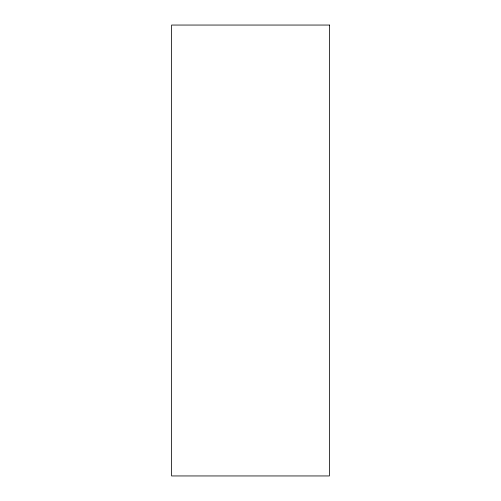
<?xml version="1.0" encoding="UTF-8"?>
<svg xmlns="http://www.w3.org/2000/svg" width="501" height="501" viewBox="0 0 501 501"><rect width="100%" height="100%" fill="white"/><g stroke="black" fill="none" stroke-linecap="round" stroke-linejoin="round"><path stroke-width="0.75" d="M329.407 25.05L171.593 25.05L171.593 475.95L329.407 475.95L329.407 25.05"/></g></svg>
